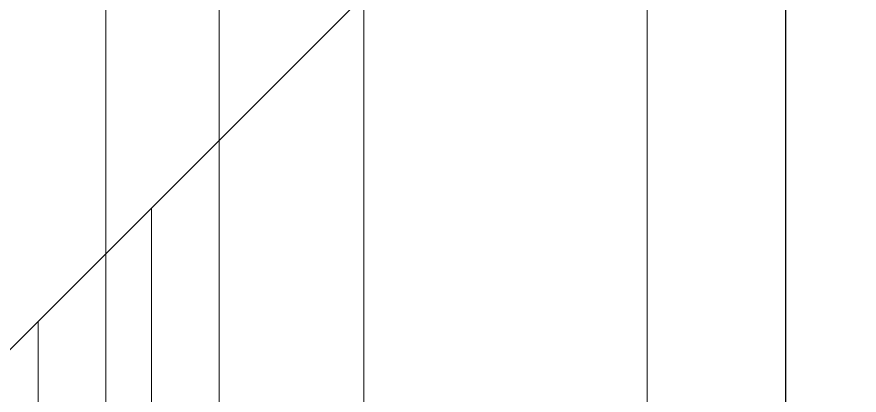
# Model space of a CAD drawing. Header units: millimetres. Extents: x 163705 to 1616509, y 81827 to 302547.
# Drawn here: x 1352394.5 to 1352691.8, y 143472.9 to 143606.5 of the extents above; entities that cross this region are included whole.
import ezdxf

# ---------------------------------------------------------------- set-up
doc = ezdxf.new("R2010")
doc.units = ezdxf.units.MM
doc.header["$LTSCALE"] = 10
doc.layers.add('1-填充', color=8, linetype='Continuous', lineweight=18)
doc.layers.add('1-设备轮廓', color=2, linetype='Continuous', lineweight=18)

# ---------------------------------------------------------------- blocks, each defined once
blk = doc.blocks.new('G$CE9C43516')
for p, q in [((2421, 355), (2421, 2205)), ((2321, 505), (2321, 2055)), ((2321, 834.2893218813406), (1991.71067811863, 505)), ((2246, 505), (2246, 759.2893218813406)), ((2206, 505), (2206, 719.2893218813406))]:
    blk.add_line(p, q)
blk = doc.blocks.new('G$CB724F952')
blk.add_lwpolyline([(3, 3), (3, 1753), (1753, 1753), (1753, 3)], close=True)
blk.add_lwpolyline([(1713, 1653), (1713, 103)])
blk = doc.blocks.new('A$C642F63BD')
at = {"layer": '1-填充'}
blk.add_lwpolyline([(0.0003999569453299046, -0.0001691775396466255), (4075.000399954617, -0.0001691775396466255), (4075.000399954617, 1999.999830993067), (0.0003999569453299046, 1999.999830993067)], close=True, dxfattribs=at)

msp = doc.modelspace()

# ---------------------------------------------------------------- linework, layer by layer
msp.add_lwpolyline([(1350390.928494764, 143159.6317334515), (1352665.928494765, 143159.6317334515), (1352665.928494765, 150159.6317334515), (1350390.928494764, 150159.6317334515)], close=True)

# ---------------------------------------------------------------- block references
msp.add_blockref('A$C642F63BD', (1352665.928094813, 143059.6319025267))
at = {"layer": '1-设备轮廓'}
for name, p in [('G$CE9C43516', (1350195.993344874, 142779.6317335198)), ('G$CB724F952', (1350712.940975993, 143181.6317333492))]:
    msp.add_blockref(name, p, dxfattribs=at)

doc.saveas('drawing.dxf')
